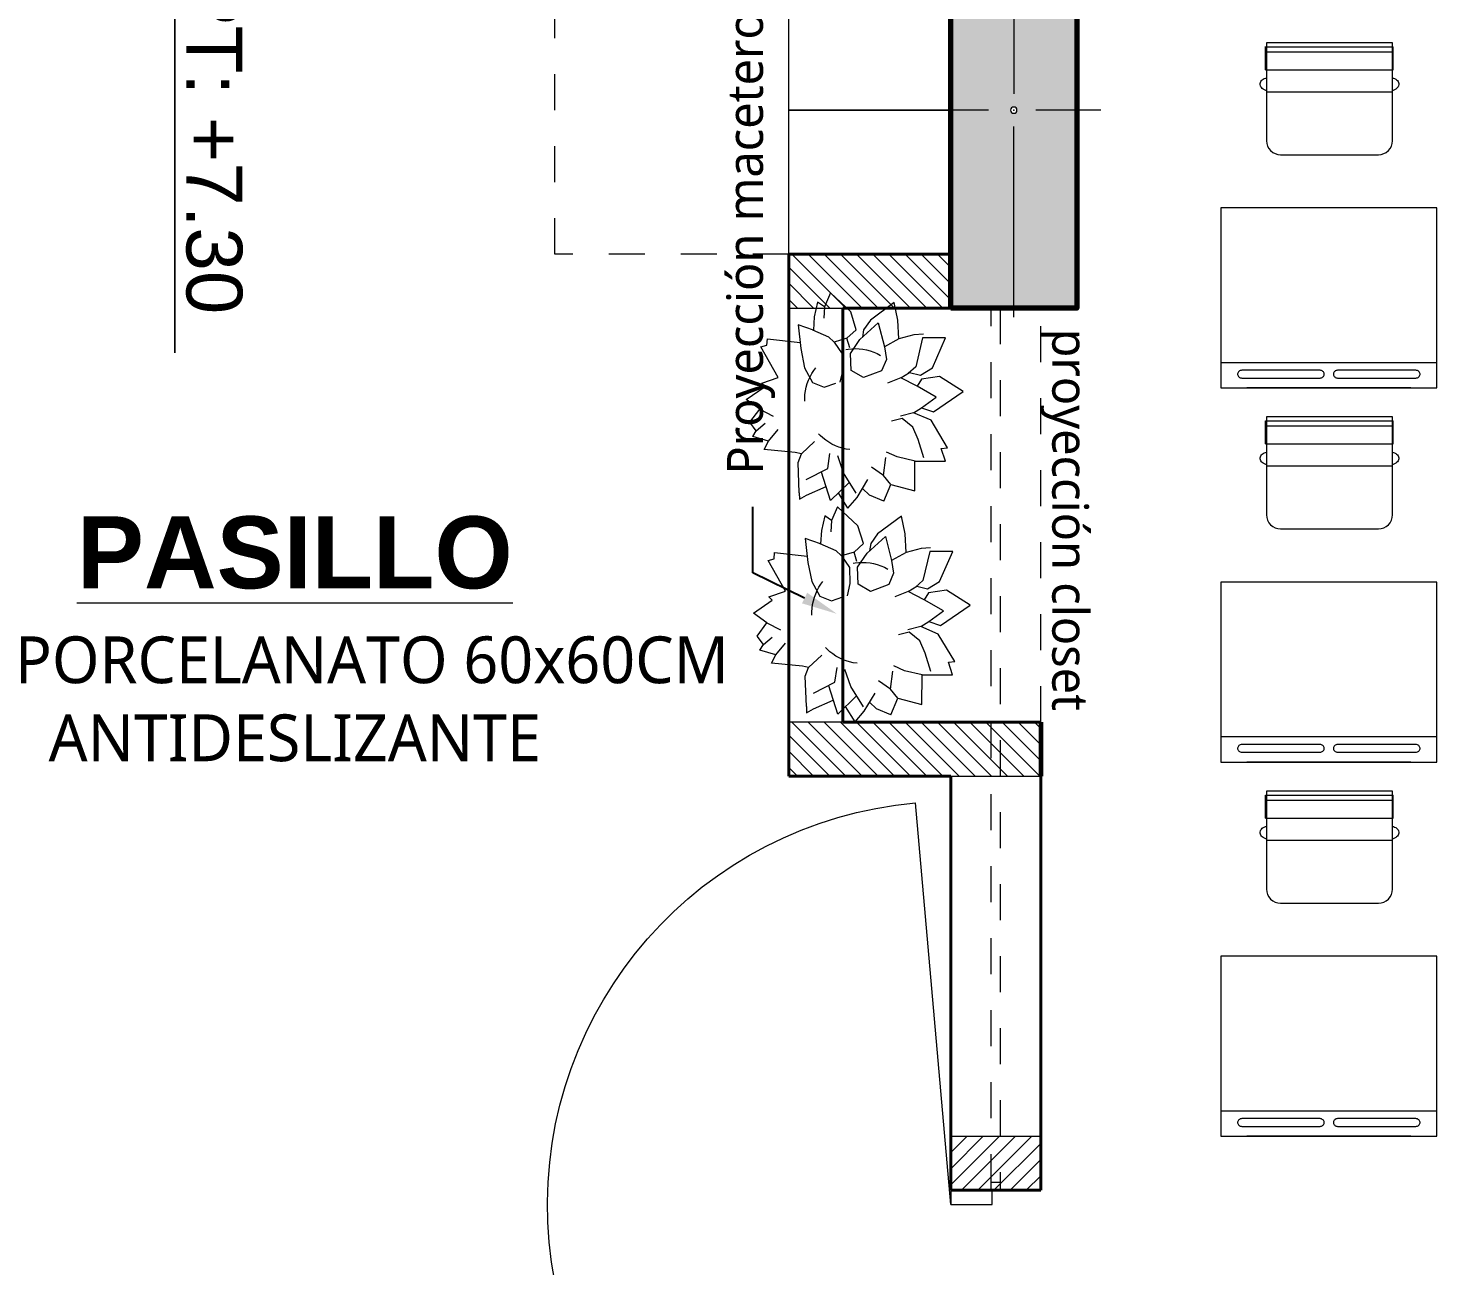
# Model space of a CAD drawing. Header units: millimetres. Extents: x 1 to 121, y 0 to 90.
# Drawn here: x 94.612 to 98.524, y 47.803 to 51.241 of the extents above; entities that cross this region are included whole.
import ezdxf
from ezdxf import colors
from ezdxf.entities.mleader import LeaderData, LeaderLine
from ezdxf.math import Vec2, Vec3

# ---------------------------------------------------------------- set-up
doc = ezdxf.new("R2010")
doc.units = ezdxf.units.MM
doc.linetypes.add('DASHED2', pattern=[0.375, 0.25, -0.125])
for name, color, linetype, lineweight in [('COLUMNAS 50', 32, 'Continuous', 70), ('COLUMNETASSS', 211, 'Continuous', 20), ('Cotas varias El', 253, 'Continuous', 13), ('Equipamiento SR', 23, 'Continuous', 0), ('GRAFO 0 BLANCO', 7, 'Continuous', 0), ('GRAFO01', 7, 'Continuous', 0), ('hatch COLUMNETAS', 251, 'Continuous', 0), ('Letras El', 9, 'Continuous', 5), ('letras sr', 7, 'Continuous', 5), ('muro bajo', 191, 'Continuous', 40), ('Muros el', 144, 'Continuous', 60), ('Puertas El', 21, 'Continuous', 15), ('TEXTO 100', 7, 'Continuous', 20), ('Vanos', 140, 'Continuous', 5)]:
    doc.layers.add(name, color=color, linetype=linetype, lineweight=lineweight)
doc.layers.add('Mobiliario', color=7, linetype='Continuous', lineweight=0, true_color=0x7f7f7f)
doc.styles.add('Generales', font='trebuc.ttf', dxfattribs={"height": 0.1})
doc.styles.add('JOS', font='arial.ttf', dxfattribs={"height": 1})
doc.styles.add('Santa Rosa 1 50', font='trebuc.ttf')

# ---------------------------------------------------------------- blocks, each defined once
blk = doc.blocks.new('A$C5A0F33B4')
at = {"layer": 'Puertas El', "linetype": 'Continuous'}
blk.add_line((1.12, 1.16), (1.2176, 2.2757), dxfattribs=at)
at = {"layer": 'Puertas El', "linetype": 'ByBlock'}
for p, q in [((1.005, 1.16), (1.005, 1.2)), ((1.005, 1.2), (1.12, 1.2)), ((1.12, 1.2), (1.005, 1.2)), ((1.12, 1.2), (1.12, 1.16)), ((1.12, 1.16), (1.005, 1.16)), ((1.005, 0), (1.005, 0.04)), ((1.005, 0.04), (1.12, 0.04)), ((1.12, 0.04), (1.12, 0)), ((1.12, 0), (1.005, 0)), ((1.12, 0), (1.005, 0)), ((1.12, 0), (1.005, 0))]:
    blk.add_line(p, q, dxfattribs=at)
blk.add_arc((1.12, 1.16), 1.12, 270, 85, dxfattribs=at)
blk = doc.blocks.new('Columna 1.10 x0.30')
at = {"true_color": 0xc7c8ca}
h = blk.add_hatch(color=9, dxfattribs=at)
h.dxf.hatch_style = 1
h.paths.add_polyline_path([(-234.8493, 113.8066), (-235.9493, 113.8066), (-235.9493, 113.4566), (-234.8493, 113.4566)])
h.paths.add_polyline_path([(-235.3906, 113.6316, -1), (-235.408, 113.6316, -1)], flags=16)
at = {"layer": 'COLUMNAS 50', "color": 1, "linetype": 'Continuous', "lineweight": 5}
for p, q in [((-235.3993, 113.8732), (-235.3993, 113.6932)), ((-235.9743, 113.6316), (-235.4443, 113.6316)), ((-234.8243, 113.6316), (-235.3543, 113.6316)), ((-235.3993, 113.5616), (-235.3993, 113.3816))]:
    blk.add_line(p, q, dxfattribs=at)
at = {"layer": 'COLUMNAS 50', "linetype": 'Continuous'}
blk.add_lwpolyline([(-235.9493, 113.4566), (-234.8493, 113.4566), (-234.8493, 113.8066), (-235.9493, 113.8066)], close=True, dxfattribs=at)
at = {"layer": 'COLUMNAS 50', "color": 1, "linetype": 'Continuous', "lineweight": 5}
blk.add_circle((-235.3993, 113.6316), 0.00871, dxfattribs=at)
blk.add_point((-235.3993, 113.6316), dxfattribs=at)
blk = doc.blocks.new('A$C4CA21B86')
at = {"layer": 'GRAFO01', "color": 251, "linetype": 'DASHED2', "lineweight": 9, "ltscale": 0.1}
for p, q in [((0.3198, 0.5977), (0.2943, 0.5682)), ((0.3198, 0.5977), (0.3462, 0.5551)), ((0.1342, 0.5496), (0.1337, 0.467)), ((0.2008, 0.5316), (0.1342, 0.5496)), ((0.2206, 0.5784), (0.2008, 0.5316)), ((0.2206, 0.5784), (0.2601, 0.5614)), ((0.2601, 0.5614), (0.2795, 0.5434)), ((0.2943, 0.5682), (0.2645, 0.5182)), ((0.2967, 0.5564), (0.3321, 0.4995)), ((0.3679, 0.5763), (0.3168, 0.5265)), ((0.3679, 0.5763), (0.3932, 0.4975)), ((0.435, 0.5618), (0.3805, 0.5371)), ((0.4544, 0.573), (0.435, 0.5618)), ((0.4553, 0.5552), (0.4544, 0.573)), ((0.4553, 0.5552), (0.4585, 0.4705)), ((0.2008, 0.5316), (0.2212, 0.507)), ((0.4355, 0.518), (0.3759, 0.4874)), ((0.2212, 0.507), (0.2147, 0.4566)), ((0.2212, 0.507), (0.2545, 0.4841)), ((0.3321, 0.4995), (0.3483, 0.4523)), ((0.3759, 0.4874), (0.3701, 0.4463)), ((0.4585, 0.4705), (0.4492, 0.4466)), ((0.0608, 0.4322), (0.0433, 0.4303)), ((0.1337, 0.467), (0.0492, 0.4669)), ((0.0492, 0.4669), (0.0608, 0.4322)), ((0.1092, 0.4579), (0.1248, 0.4067)), ((0.1335, 0.467), (0.183, 0.4555)), ((0.183, 0.4555), (0.2123, 0.4422)), ((0.4492, 0.4466), (0.4123, 0.4126)), ((0.4492, 0.4466), (0.4664, 0.4434)), ((0.4664, 0.4434), (0.5525, 0.4351)), ((0.5525, 0.4351), (0.5404, 0.4114)), ((0.0433, 0.4303), (0.0891, 0.3537)), ((0.1248, 0.4067), (0.1399, 0.3728)), ((0.5404, 0.4114), (0.5135, 0.3788)), ((0.5404, 0.4114), (0.5842, 0.3988)), ((0.5842, 0.3988), (0.5743, 0.3826)), ((0.0891, 0.3537), (0.1375, 0.3327)), ((0.1399, 0.3728), (0.1693, 0.349)), ((0.1693, 0.349), (0.1991, 0.3561)), ((0.5743, 0.3826), (0.55, 0.362)), ((0.5923, 0.3592), (0.5646, 0.3229)), ((0.5743, 0.3826), (0.5923, 0.3592)), ((0.0824, 0.3301), (0, 0.2732)), ((0.1151, 0.3189), (0.0744, 0.289)), ((0.1151, 0.3189), (0.0824, 0.3301)), ((0.1375, 0.3327), (0.1151, 0.3189)), ((0.1375, 0.3327), (0.1736, 0.342)), ((0.5646, 0.3229), (0.5275, 0.3423)), ((0.5646, 0.3229), (0.6024, 0.2956)), ((0.0744, 0.289), (0.128, 0.2591)), ((0.6024, 0.2956), (0.5502, 0.2595)), ((0, 0.2732), (0.0656, 0.2316)), ((0.0656, 0.2316), (0.1157, 0.2393)), ((0.1157, 0.2393), (0.128, 0.2591)), ((0.128, 0.2591), (0.1725, 0.2355)), ((0.1725, 0.2355), (0.1484, 0.2207)), ((0.1725, 0.2355), (0.2098, 0.2504)), ((0.2263, 0.2162), (0.2768, 0.2352)), ((0.2768, 0.2352), (0.3111, 0.215)), ((0.3344, 0.2132), (0.3421, 0.2475)), ((0.3855, 0.2619), (0.3535, 0.2504)), ((0.4181, 0.2487), (0.3855, 0.2619)), ((0.4402, 0.2075), (0.4181, 0.2487)), ((0.5593, 0.2504), (0.5134, 0.2343)), ((0.5502, 0.2595), (0.5593, 0.2504)), ((0.0852, 0.2075), (0.0486, 0.1244)), ((0.1187, 0.2282), (0.0852, 0.2075)), ((0.1124, 0.1241), (0.1317, 0.2048)), ((0.1484, 0.2207), (0.1187, 0.2282)), ((0.1317, 0.2048), (0.1524, 0.2232)), ((0.213, 0.1848), (0.2263, 0.2162)), ((0.3111, 0.215), (0.3129, 0.168)), ((0.3356, 0.1692), (0.3344, 0.2132)), ((0.4511, 0.1546), (0.4402, 0.2075)), ((0.5134, 0.2343), (0.5617, 0.1499)), ((0.2184, 0.1494), (0.213, 0.1848)), ((0.3129, 0.168), (0.2864, 0.1294)), ((0.3578, 0.1363), (0.3356, 0.1692)), ((0.0486, 0.1244), (0.1124, 0.1241)), ((0.1365, 0.1159), (0.1781, 0.1274)), ((0.1781, 0.1274), (0.2184, 0.1494)), ((0.1781, 0.1274), (0.1811, 0.0755)), ((0.2356, 0.0825), (0.2184, 0.1494)), ((0.2864, 0.1294), (0.2356, 0.0825)), ((0.2763, 0.1025), (0.2798, 0.1229)), ((0.3228, 0.1259), (0.2968, 0.1027)), ((0.3149, 0.1524), (0.3228, 0.1259)), ((0.3228, 0.1259), (0.3578, 0.1363)), ((0.3737, 0.122), (0.3578, 0.1363)), ((0.4182, 0.1021), (0.3737, 0.122)), ((0.4582, 0.088), (0.4511, 0.1546)), ((0.5435, 0.1276), (0.4529, 0.1378)), ((0.5449, 0.145), (0.5435, 0.1276)), ((0.5617, 0.1499), (0.5449, 0.145)), ((0.1104, 0.1147), (0.1365, 0.1159)), ((0.2574, 0.0758), (0.2763, 0.1025)), ((0.2968, 0.1027), (0.3122, 0.0528)), ((0.4134, 0.0661), (0.4158, 0.1031)), ((0.4158, 0.1031), (0.4582, 0.088)), ((0.1811, 0.0755), (0.1912, 0.0267)), ((0.1912, 0.0267), (0.2574, 0.0758)), ((0.3122, 0.0528), (0.3685, 0)), ((0.3851, 0.0386), (0.3871, 0.0702)), ((0.404, 0.0255), (0.4134, 0.0661)), ((0.3685, 0), (0.3851, 0.0386)), ((0.3851, 0.0386), (0.404, 0.0255))]:
    blk.add_line(p, q, dxfattribs=at)
at = {"layer": 'GRAFO01', "color": 251, "linetype": 'DASHED2', "lineweight": 9, "ltscale": 0.1, "extrusion": (0, 0, -1)}
blk.add_ellipse((0.2992, 0.2952), major_axis=(0.0994, 0.0994), ratio=1, start_param=-0.678369, end_param=2.877304, dxfattribs=at)
blk = doc.blocks.new('A$C3A47622C')
at = {"layer": 'Mobiliario', "linetype": 'Continuous'}
for p, q in [((0.0251, 0.3696), (0.0111, 0.3696)), ((0.0111, 0.015), (0.0111, 0.3696)), ((0.0752, 0.3696), (0.0251, 0.3696)), ((0.0251, 0.015), (0.0251, 0.3696)), ((0.0752, 0.015), (0.0752, 0.3696)), ((0.0983, 0.3673), (0.0987, 0.37)), ((0.0987, 0.37), (0.0997, 0.3732)), ((0.0997, 0.3732), (0.1012, 0.3762)), ((0.1012, 0.3762), (0.1031, 0.3788)), ((0.1031, 0.3788), (0.1053, 0.381)), ((0.1053, 0.381), (0.1079, 0.3828)), ((0.1079, 0.3828), (0.1107, 0.384)), ((0.1107, 0.384), (0.1136, 0.3846)), ((0.1136, 0.3846), (0.1165, 0.3846)), ((0.1165, 0.3846), (0.1194, 0.384)), ((0.1194, 0.384), (0.1222, 0.3828)), ((0.1222, 0.3828), (0.1248, 0.381)), ((0.1248, 0.381), (0.127, 0.3788)), ((0.127, 0.3788), (0.1289, 0.3762)), ((0.1289, 0.3762), (0.1297, 0.3747)), ((0.1297, 0.3747), (0.1333, 0.3673)), ((0.0752, 0.015), (0.0108, 0.015)), ((0.0987, 0.0146), (0.0983, 0.0173)), ((0.0997, 0.0113), (0.0987, 0.0146)), ((0.1012, 0.0084), (0.0997, 0.0113)), ((0.1031, 0.0057), (0.1012, 0.0084)), ((0.1053, 0.0035), (0.1031, 0.0057)), ((0.1079, 0.0018), (0.1053, 0.0035)), ((0.1107, 0.0006), (0.1079, 0.0018)), ((0.1136, 0), (0.1107, 0.0006)), ((0.1165, 0), (0.1136, 0)), ((0.1194, 0.0006), (0.1165, 0)), ((0.1222, 0.0018), (0.1194, 0.0006)), ((0.1248, 0.0035), (0.1222, 0.0018)), ((0.127, 0.0057), (0.1248, 0.0035)), ((0.1289, 0.0084), (0.127, 0.0057)), ((0.1297, 0.0099), (0.1289, 0.0084)), ((0.1333, 0.0173), (0.1297, 0.0099))]:
    blk.add_line(p, q, dxfattribs=at)
at = {"layer": 'Mobiliario'}
blk.add_line((0.1361, 0.0173), (0.1361, 0.3673), dxfattribs=at)
at = {"layer": 'Mobiliario', "linetype": 'Continuous'}
blk.add_lwpolyline([(0, 0.0173), (0.2722, 0.0173, 0.414214), (0.3111, 0.0562), (0.3111, 0.3284, 0.414214), (0.2722, 0.3673), (0, 0.3673), (0, 0.0173)], format="xyb", dxfattribs=at)

msp = doc.modelspace()

# ---------------------------------------------------------------- hatches: boundary and pattern name
at = {"layer": 'GRAFO 0 BLANCO'}
h = msp.add_hatch(dxfattribs=at)
h.set_pattern_fill('ANSI31', color=256, scale=0.01, angle=270)
h.set_pattern_definition([(315, (-74.441678, 300.81368), (0.0224506403, 0.0224506403), [])])
h.paths.add_polyline_path([(96.7241, 50.4628), (97.1741, 50.4628), (97.1741, 50.6128), (96.7241, 50.6128)])
h = msp.add_hatch(dxfattribs=at)
h.set_pattern_fill('ANSI31', color=256, scale=0.01, angle=270)
h.set_pattern_definition([(315, (-74.441676, 299.51368), (0.0224506403, 0.0224506403), [])])
h.paths.add_polyline_path([(96.7241, 49.1628), (97.4241, 49.1628), (97.4241, 49.3128), (96.7241, 49.3128)])
h = msp.add_hatch(dxfattribs=at)
h.set_pattern_fill('ANSI31', color=256, scale=0.01, angle=180)
h.set_pattern_definition([(225, (-52.554083, 185.66764), (0.0224506403, -0.0224506403), [])])
h.paths.add_polyline_path([(97.4241, 48.0128), (97.1741, 48.0128), (97.1741, 48.1628), (97.4241, 48.1628)])
at = {"layer": 'hatch COLUMNETAS'}
h = msp.add_hatch(dxfattribs=at)
h.set_pattern_fill('ANSI31', color=256, scale=0.01, angle=270)
h.set_pattern_definition([(315, (-74.441678, 300.81368), (0.0224506403, 0.0224506403), [])])
h.paths.add_polyline_path([(96.7241, 50.4628), (97.1741, 50.4628), (97.1741, 50.6128), (96.7241, 50.6128)])
h = msp.add_hatch(dxfattribs=at)
h.set_pattern_fill('ANSI31', color=256, scale=0.01, angle=270)
h.set_pattern_definition([(315, (-74.441676, 299.51368), (0.0224506403, 0.0224506403), [])])
h.paths.add_polyline_path([(96.7241, 49.1628), (97.4241, 49.1628), (97.4241, 49.3128), (96.7241, 49.3128)])
h = msp.add_hatch(dxfattribs=at)
h.set_pattern_fill('ANSI31', color=256, scale=0.01, angle=180)
h.set_pattern_definition([(225, (-52.554083, 185.66764), (0.0224506403, -0.0224506403), [])])
h.paths.add_polyline_path([(97.4241, 48.0128), (97.1741, 48.0128), (97.1741, 48.1628), (97.4241, 48.1628)])

# ---------------------------------------------------------------- linework, layer by layer
at = {"layer": 'COLUMNETASSS'}
for points in [[(97.1741, 50.4628), (97.1741, 50.6128), (96.7241, 50.6128), (96.7241, 50.4628)], [(97.1741, 50.4628), (97.1741, 50.6128), (96.7241, 50.6128), (96.7241, 50.4628)], [(97.4241, 49.1628), (97.4241, 49.3128), (96.7241, 49.3128), (96.7241, 49.1628)], [(97.4241, 49.1628), (97.4241, 49.3128), (96.7241, 49.3128), (96.7241, 49.1628)], [(97.4241, 48.0128), (97.1741, 48.0128), (97.1741, 48.1628), (97.4241, 48.1628)], [(97.4241, 48.0128), (97.1741, 48.0128), (97.1741, 48.1628), (97.4241, 48.1628)]]:
    msp.add_lwpolyline(points, close=True, dxfattribs=at)
at = {"layer": 'Equipamiento SR', "linetype": 'Continuous'}
for p, q in [((97.9241, 50.7416), (97.9241, 50.2416)), ((98.5241, 50.7416), (97.9241, 50.7416)), ((98.5241, 50.2416), (98.5241, 50.7416)), ((97.9241, 50.3121), (98.5241, 50.3121)), ((97.9712, 50.2824), (97.9708, 50.2805)), ((97.9708, 50.2805), (97.9708, 50.2786)), ((97.9708, 50.2786), (97.9712, 50.2767)), ((97.9719, 50.2842), (97.9712, 50.2824)), ((97.9731, 50.2858), (97.9719, 50.2842)), ((97.9745, 50.2873), (97.9731, 50.2858)), ((97.9762, 50.2885), (97.9745, 50.2873)), ((97.9781, 50.2894), (97.9762, 50.2885)), ((97.9802, 50.2901), (97.9781, 50.2894)), ((97.9824, 50.2904), (97.9802, 50.2901)), ((97.9835, 50.2904), (97.9824, 50.2904)), ((98.1988, 50.2904), (97.9835, 50.2904)), ((98.1999, 50.2904), (98.1988, 50.2904)), ((98.2021, 50.2901), (98.1999, 50.2904)), ((98.2042, 50.2894), (98.2021, 50.2901)), ((98.2061, 50.2885), (98.2042, 50.2894)), ((98.2078, 50.2873), (98.2061, 50.2885)), ((98.2092, 50.2858), (98.2078, 50.2873)), ((98.2103, 50.2842), (98.2092, 50.2858)), ((98.2111, 50.2824), (98.2103, 50.2842)), ((98.2114, 50.2805), (98.2111, 50.2824)), ((98.2111, 50.2767), (98.2114, 50.2786)), ((98.2114, 50.2786), (98.2114, 50.2805)), ((98.2372, 50.2824), (98.2368, 50.2805)), ((98.2368, 50.2805), (98.2368, 50.2786)), ((98.2368, 50.2786), (98.2372, 50.2767)), ((98.2379, 50.2842), (98.2372, 50.2824)), ((98.239, 50.2858), (98.2379, 50.2842)), ((98.2405, 50.2873), (98.239, 50.2858)), ((98.2422, 50.2885), (98.2405, 50.2873)), ((98.2441, 50.2894), (98.2422, 50.2885)), ((98.2462, 50.2901), (98.2441, 50.2894)), ((98.2483, 50.2904), (98.2462, 50.2901)), ((98.2494, 50.2904), (98.2483, 50.2904)), ((98.4648, 50.2904), (98.2494, 50.2904)), ((98.4659, 50.2904), (98.4648, 50.2904)), ((98.4681, 50.2901), (98.4659, 50.2904)), ((98.4701, 50.2894), (98.4681, 50.2901)), ((98.4721, 50.2885), (98.4701, 50.2894)), ((98.4738, 50.2873), (98.4721, 50.2885)), ((98.4752, 50.2858), (98.4738, 50.2873)), ((98.4763, 50.2842), (98.4752, 50.2858)), ((98.477, 50.2824), (98.4763, 50.2842)), ((98.4774, 50.2805), (98.477, 50.2824)), ((98.477, 50.2767), (98.4774, 50.2786)), ((98.4774, 50.2786), (98.4774, 50.2805)), ((98.5091, 50.3121), (98.5091, 50.3117)), ((97.9241, 50.2416), (98.5241, 50.2416)), ((97.9712, 50.2767), (97.9719, 50.275)), ((97.9719, 50.275), (97.9731, 50.2733)), ((97.9731, 50.2733), (97.9745, 50.2719)), ((97.9745, 50.2719), (97.9762, 50.2706)), ((97.9762, 50.2706), (97.9781, 50.2697)), ((97.9781, 50.2697), (97.9802, 50.269)), ((97.9802, 50.269), (97.9824, 50.2687)), ((97.9824, 50.2687), (97.9835, 50.2687)), ((97.9835, 50.2687), (98.1988, 50.2687)), ((98.4521, 50.2416), (97.9961, 50.2416)), ((98.1988, 50.2687), (98.1999, 50.2687)), ((98.1999, 50.2687), (98.2021, 50.269)), ((98.2021, 50.269), (98.2042, 50.2697)), ((98.2042, 50.2697), (98.2061, 50.2706)), ((98.2061, 50.2706), (98.2078, 50.2719)), ((98.2078, 50.2719), (98.2092, 50.2733)), ((98.2092, 50.2733), (98.2103, 50.275)), ((98.2103, 50.275), (98.2111, 50.2767)), ((98.2372, 50.2767), (98.2379, 50.275)), ((98.2379, 50.275), (98.239, 50.2733)), ((98.239, 50.2733), (98.2405, 50.2719)), ((98.2405, 50.2719), (98.2422, 50.2706)), ((98.2422, 50.2706), (98.2441, 50.2697)), ((98.2441, 50.2697), (98.2462, 50.269)), ((98.2462, 50.269), (98.2483, 50.2687)), ((98.2483, 50.2687), (98.2494, 50.2687)), ((98.2494, 50.2687), (98.4648, 50.2687)), ((98.4648, 50.2687), (98.4659, 50.2687)), ((98.4659, 50.2687), (98.4681, 50.269)), ((98.4681, 50.269), (98.4701, 50.2697)), ((98.4701, 50.2697), (98.4721, 50.2706)), ((98.4721, 50.2706), (98.4738, 50.2719)), ((98.4738, 50.2719), (98.4752, 50.2733)), ((98.4752, 50.2733), (98.4763, 50.275)), ((98.4763, 50.275), (98.477, 50.2767)), ((97.9241, 49.7022), (97.9241, 49.2022)), ((98.5241, 49.7022), (97.9241, 49.7022)), ((98.5241, 49.2022), (98.5241, 49.7022)), ((97.9241, 49.2727), (98.5241, 49.2727)), ((98.5091, 49.2727), (98.5091, 49.2722)), ((97.9712, 49.2429), (97.9708, 49.2411)), ((97.9708, 49.2411), (97.9708, 49.2392)), ((97.9708, 49.2392), (97.9712, 49.2373)), ((97.9719, 49.2447), (97.9712, 49.2429)), ((97.9712, 49.2373), (97.9719, 49.2355)), ((97.9731, 49.2464), (97.9719, 49.2447)), ((97.9719, 49.2355), (97.9731, 49.2339)), ((97.9745, 49.2478), (97.9731, 49.2464)), ((97.9731, 49.2339), (97.9745, 49.2324)), ((97.9762, 49.249), (97.9745, 49.2478)), ((97.9745, 49.2324), (97.9762, 49.2312)), ((97.9781, 49.25), (97.9762, 49.249)), ((97.9762, 49.2312), (97.9781, 49.2303)), ((97.9802, 49.2506), (97.9781, 49.25)), ((97.9781, 49.2303), (97.9802, 49.2296)), ((97.9824, 49.251), (97.9802, 49.2506)), ((97.9802, 49.2296), (97.9824, 49.2293)), ((97.9835, 49.251), (97.9824, 49.251)), ((97.9824, 49.2293), (97.9835, 49.2293)), ((98.1988, 49.251), (97.9835, 49.251)), ((97.9835, 49.2293), (98.1988, 49.2293)), ((98.1999, 49.251), (98.1988, 49.251)), ((98.1988, 49.2293), (98.1999, 49.2293)), ((98.2021, 49.2506), (98.1999, 49.251)), ((98.1999, 49.2293), (98.2021, 49.2296)), ((98.2042, 49.25), (98.2021, 49.2506)), ((98.2021, 49.2296), (98.2042, 49.2303)), ((98.2061, 49.249), (98.2042, 49.25)), ((98.2042, 49.2303), (98.2061, 49.2312)), ((98.2078, 49.2478), (98.2061, 49.249)), ((98.2061, 49.2312), (98.2078, 49.2324)), ((98.2092, 49.2464), (98.2078, 49.2478)), ((98.2078, 49.2324), (98.2092, 49.2339)), ((98.2103, 49.2447), (98.2092, 49.2464)), ((98.2092, 49.2339), (98.2103, 49.2355)), ((98.2111, 49.2429), (98.2103, 49.2447)), ((98.2103, 49.2355), (98.2111, 49.2373)), ((98.2114, 49.2411), (98.2111, 49.2429)), ((98.2111, 49.2373), (98.2114, 49.2392)), ((98.2114, 49.2392), (98.2114, 49.2411)), ((98.2372, 49.2429), (98.2368, 49.2411)), ((98.2368, 49.2411), (98.2368, 49.2392)), ((98.2368, 49.2392), (98.2372, 49.2373)), ((98.2379, 49.2447), (98.2372, 49.2429)), ((98.2372, 49.2373), (98.2379, 49.2355)), ((98.239, 49.2464), (98.2379, 49.2447)), ((98.2379, 49.2355), (98.239, 49.2339)), ((98.2405, 49.2478), (98.239, 49.2464)), ((98.239, 49.2339), (98.2405, 49.2324)), ((98.2422, 49.249), (98.2405, 49.2478)), ((98.2405, 49.2324), (98.2422, 49.2312)), ((98.2441, 49.25), (98.2422, 49.249)), ((98.2422, 49.2312), (98.2441, 49.2303)), ((98.2462, 49.2506), (98.2441, 49.25)), ((98.2441, 49.2303), (98.2462, 49.2296)), ((98.2483, 49.251), (98.2462, 49.2506)), ((98.2462, 49.2296), (98.2483, 49.2293)), ((98.2494, 49.251), (98.2483, 49.251)), ((98.2483, 49.2293), (98.2494, 49.2293)), ((98.4648, 49.251), (98.2494, 49.251)), ((98.2494, 49.2293), (98.4648, 49.2293)), ((98.4659, 49.251), (98.4648, 49.251)), ((98.4648, 49.2293), (98.4659, 49.2293)), ((98.4681, 49.2506), (98.4659, 49.251)), ((98.4659, 49.2293), (98.4681, 49.2296)), ((98.4701, 49.25), (98.4681, 49.2506)), ((98.4681, 49.2296), (98.4701, 49.2303)), ((98.4721, 49.249), (98.4701, 49.25)), ((98.4701, 49.2303), (98.4721, 49.2312)), ((98.4738, 49.2478), (98.4721, 49.249)), ((98.4721, 49.2312), (98.4738, 49.2324)), ((98.4752, 49.2464), (98.4738, 49.2478)), ((98.4738, 49.2324), (98.4752, 49.2339)), ((98.4763, 49.2447), (98.4752, 49.2464)), ((98.4752, 49.2339), (98.4763, 49.2355)), ((98.477, 49.2429), (98.4763, 49.2447)), ((98.4763, 49.2355), (98.477, 49.2373)), ((98.4774, 49.2411), (98.477, 49.2429)), ((98.477, 49.2373), (98.4774, 49.2392)), ((98.4774, 49.2392), (98.4774, 49.2411)), ((97.9241, 49.2022), (98.5241, 49.2022)), ((98.4521, 49.2022), (97.9961, 49.2022)), ((97.9241, 48.6628), (97.9241, 48.1628)), ((98.5241, 48.6628), (97.9241, 48.6628)), ((98.5241, 48.1628), (98.5241, 48.6628)), ((97.9241, 48.2332), (98.5241, 48.2332)), ((97.9712, 48.2035), (97.9708, 48.2017)), ((97.9719, 48.2053), (97.9712, 48.2035)), ((97.9731, 48.207), (97.9719, 48.2053)), ((97.9745, 48.2084), (97.9731, 48.207)), ((97.9762, 48.2096), (97.9745, 48.2084)), ((97.9781, 48.2106), (97.9762, 48.2096)), ((97.9802, 48.2112), (97.9781, 48.2106)), ((97.9824, 48.2116), (97.9802, 48.2112)), ((97.9835, 48.2116), (97.9824, 48.2116)), ((98.1988, 48.2116), (97.9835, 48.2116)), ((98.1999, 48.2116), (98.1988, 48.2116)), ((98.2021, 48.2112), (98.1999, 48.2116)), ((98.2042, 48.2106), (98.2021, 48.2112)), ((98.2061, 48.2096), (98.2042, 48.2106)), ((98.2078, 48.2084), (98.2061, 48.2096)), ((98.2092, 48.207), (98.2078, 48.2084)), ((98.2103, 48.2053), (98.2092, 48.207)), ((98.2111, 48.2035), (98.2103, 48.2053)), ((98.2114, 48.2017), (98.2111, 48.2035)), ((98.2372, 48.2035), (98.2368, 48.2017)), ((98.2379, 48.2053), (98.2372, 48.2035)), ((98.239, 48.207), (98.2379, 48.2053)), ((98.2405, 48.2084), (98.239, 48.207)), ((98.2422, 48.2096), (98.2405, 48.2084)), ((98.2441, 48.2106), (98.2422, 48.2096)), ((98.2462, 48.2112), (98.2441, 48.2106)), ((98.2483, 48.2116), (98.2462, 48.2112)), ((98.2494, 48.2116), (98.2483, 48.2116)), ((98.4648, 48.2116), (98.2494, 48.2116)), ((98.4659, 48.2116), (98.4648, 48.2116)), ((98.4681, 48.2112), (98.4659, 48.2116)), ((98.4701, 48.2106), (98.4681, 48.2112)), ((98.4721, 48.2096), (98.4701, 48.2106)), ((98.4738, 48.2084), (98.4721, 48.2096)), ((98.4752, 48.207), (98.4738, 48.2084)), ((98.4763, 48.2053), (98.4752, 48.207)), ((98.477, 48.2035), (98.4763, 48.2053)), ((98.4774, 48.2017), (98.477, 48.2035)), ((98.5091, 48.2332), (98.5091, 48.2328)), ((97.9708, 48.2017), (97.9708, 48.1998)), ((97.9708, 48.1998), (97.9712, 48.1979)), ((97.9712, 48.1979), (97.9719, 48.1961)), ((97.9719, 48.1961), (97.9731, 48.1945)), ((97.9731, 48.1945), (97.9745, 48.193)), ((97.9745, 48.193), (97.9762, 48.1918)), ((97.9762, 48.1918), (97.9781, 48.1908)), ((97.9781, 48.1908), (97.9802, 48.1902)), ((97.9802, 48.1902), (97.9824, 48.1899)), ((97.9824, 48.1899), (97.9835, 48.1899)), ((97.9835, 48.1899), (98.1988, 48.1899)), ((98.1988, 48.1899), (98.1999, 48.1899)), ((98.1999, 48.1899), (98.2021, 48.1902)), ((98.2021, 48.1902), (98.2042, 48.1908)), ((98.2042, 48.1908), (98.2061, 48.1918)), ((98.2061, 48.1918), (98.2078, 48.193)), ((98.2078, 48.193), (98.2092, 48.1945)), ((98.2092, 48.1945), (98.2103, 48.1961)), ((98.2103, 48.1961), (98.2111, 48.1979)), ((98.2111, 48.1979), (98.2114, 48.1998)), ((98.2114, 48.1998), (98.2114, 48.2017)), ((98.2368, 48.2017), (98.2368, 48.1998)), ((98.2368, 48.1998), (98.2372, 48.1979)), ((98.2372, 48.1979), (98.2379, 48.1961)), ((98.2379, 48.1961), (98.239, 48.1945)), ((98.239, 48.1945), (98.2405, 48.193)), ((98.2405, 48.193), (98.2422, 48.1918)), ((98.2422, 48.1918), (98.2441, 48.1908)), ((98.2441, 48.1908), (98.2462, 48.1902)), ((98.2462, 48.1902), (98.2483, 48.1899)), ((98.2483, 48.1899), (98.2494, 48.1899)), ((98.2494, 48.1899), (98.4648, 48.1899)), ((98.4648, 48.1899), (98.4659, 48.1899)), ((98.4659, 48.1899), (98.4681, 48.1902)), ((98.4681, 48.1902), (98.4701, 48.1908)), ((98.4701, 48.1908), (98.4721, 48.1918)), ((98.4721, 48.1918), (98.4738, 48.193)), ((98.4738, 48.193), (98.4752, 48.1945)), ((98.4752, 48.1945), (98.4763, 48.1961)), ((98.4763, 48.1961), (98.477, 48.1979)), ((98.477, 48.1979), (98.4774, 48.1998)), ((98.4774, 48.1998), (98.4774, 48.2017)), ((97.9241, 48.1628), (98.5241, 48.1628)), ((98.4521, 48.1628), (97.9961, 48.1628))]:
    msp.add_line(p, q, dxfattribs=at)
at = {"layer": 'Equipamiento SR'}
for points in [[(97.1741, 51.0128), (96.7241, 51.0128), (96.7241, 51.4128), (97.1741, 51.4128)], [(97.1741, 51.0128), (96.7241, 51.0128), (96.7241, 51.4128), (97.1741, 51.4128)], [(97.1741, 50.6128), (96.7241, 50.6128), (96.7241, 51.0128), (97.1741, 51.0128)], [(97.1741, 50.6128), (96.7241, 50.6128), (96.7241, 51.0128), (97.1741, 51.0128)]]:
    msp.add_lwpolyline(points, dxfattribs=at)
at = {"layer": 'GRAFO01', "color": 251, "linetype": 'DASHED2', "lineweight": 9, "ltscale": 0.4}
for p, q in [((96.0741, 50.6128), (96.0741, 54.6128)), ((96.0741, 50.6128), (96.0741, 54.6128)), ((96.7241, 50.6128), (96.0741, 50.6128)), ((96.7241, 50.6128), (96.0741, 50.6128))]:
    msp.add_line(p, q, dxfattribs=at)
at = {"layer": 'Mobiliario', "linetype": 'Continuous', "lineweight": 0}
for p, q in [((97.9241, 50.7416), (97.9241, 50.2416)), ((98.5241, 50.7416), (97.9241, 50.7416)), ((98.5241, 50.2416), (98.5241, 50.7416)), ((97.9241, 50.3121), (98.5241, 50.3121)), ((97.9712, 50.2824), (97.9708, 50.2805)), ((97.9708, 50.2805), (97.9708, 50.2786)), ((97.9708, 50.2786), (97.9712, 50.2767)), ((97.9719, 50.2842), (97.9712, 50.2824)), ((97.9731, 50.2858), (97.9719, 50.2842)), ((97.9745, 50.2873), (97.9731, 50.2858)), ((97.9762, 50.2885), (97.9745, 50.2873)), ((97.9781, 50.2894), (97.9762, 50.2885)), ((97.9802, 50.2901), (97.9781, 50.2894)), ((97.9824, 50.2904), (97.9802, 50.2901)), ((97.9835, 50.2904), (97.9824, 50.2904)), ((98.1988, 50.2904), (97.9835, 50.2904)), ((98.1999, 50.2904), (98.1988, 50.2904)), ((98.2021, 50.2901), (98.1999, 50.2904)), ((98.2042, 50.2894), (98.2021, 50.2901)), ((98.2061, 50.2885), (98.2042, 50.2894)), ((98.2078, 50.2873), (98.2061, 50.2885)), ((98.2092, 50.2858), (98.2078, 50.2873)), ((98.2103, 50.2842), (98.2092, 50.2858)), ((98.2111, 50.2824), (98.2103, 50.2842)), ((98.2114, 50.2805), (98.2111, 50.2824)), ((98.2111, 50.2767), (98.2114, 50.2786)), ((98.2114, 50.2786), (98.2114, 50.2805)), ((98.2372, 50.2824), (98.2368, 50.2805)), ((98.2368, 50.2805), (98.2368, 50.2786)), ((98.2368, 50.2786), (98.2372, 50.2767)), ((98.2379, 50.2842), (98.2372, 50.2824)), ((98.239, 50.2858), (98.2379, 50.2842)), ((98.2405, 50.2873), (98.239, 50.2858)), ((98.2422, 50.2885), (98.2405, 50.2873)), ((98.2441, 50.2894), (98.2422, 50.2885)), ((98.2462, 50.2901), (98.2441, 50.2894)), ((98.2483, 50.2904), (98.2462, 50.2901)), ((98.2494, 50.2904), (98.2483, 50.2904)), ((98.4648, 50.2904), (98.2494, 50.2904)), ((98.4659, 50.2904), (98.4648, 50.2904)), ((98.4681, 50.2901), (98.4659, 50.2904)), ((98.4701, 50.2894), (98.4681, 50.2901)), ((98.4721, 50.2885), (98.4701, 50.2894)), ((98.4738, 50.2873), (98.4721, 50.2885)), ((98.4752, 50.2858), (98.4738, 50.2873)), ((98.4763, 50.2842), (98.4752, 50.2858)), ((98.477, 50.2824), (98.4763, 50.2842)), ((98.4774, 50.2805), (98.477, 50.2824)), ((98.477, 50.2767), (98.4774, 50.2786)), ((98.4774, 50.2786), (98.4774, 50.2805)), ((98.5091, 50.3121), (98.5091, 50.3117)), ((97.9241, 50.2416), (98.5241, 50.2416)), ((97.9712, 50.2767), (97.9719, 50.275)), ((97.9719, 50.275), (97.9731, 50.2733)), ((97.9731, 50.2733), (97.9745, 50.2719)), ((97.9745, 50.2719), (97.9762, 50.2706)), ((97.9762, 50.2706), (97.9781, 50.2697)), ((97.9781, 50.2697), (97.9802, 50.269)), ((97.9802, 50.269), (97.9824, 50.2687)), ((97.9824, 50.2687), (97.9835, 50.2687)), ((97.9835, 50.2687), (98.1988, 50.2687)), ((98.4521, 50.2416), (97.9961, 50.2416)), ((98.1988, 50.2687), (98.1999, 50.2687)), ((98.1999, 50.2687), (98.2021, 50.269)), ((98.2021, 50.269), (98.2042, 50.2697)), ((98.2042, 50.2697), (98.2061, 50.2706)), ((98.2061, 50.2706), (98.2078, 50.2719)), ((98.2078, 50.2719), (98.2092, 50.2733)), ((98.2092, 50.2733), (98.2103, 50.275)), ((98.2103, 50.275), (98.2111, 50.2767)), ((98.2372, 50.2767), (98.2379, 50.275)), ((98.2379, 50.275), (98.239, 50.2733)), ((98.239, 50.2733), (98.2405, 50.2719)), ((98.2405, 50.2719), (98.2422, 50.2706)), ((98.2422, 50.2706), (98.2441, 50.2697)), ((98.2441, 50.2697), (98.2462, 50.269)), ((98.2462, 50.269), (98.2483, 50.2687)), ((98.2483, 50.2687), (98.2494, 50.2687)), ((98.2494, 50.2687), (98.4648, 50.2687)), ((98.4648, 50.2687), (98.4659, 50.2687)), ((98.4659, 50.2687), (98.4681, 50.269)), ((98.4681, 50.269), (98.4701, 50.2697)), ((98.4701, 50.2697), (98.4721, 50.2706)), ((98.4721, 50.2706), (98.4738, 50.2719)), ((98.4738, 50.2719), (98.4752, 50.2733)), ((98.4752, 50.2733), (98.4763, 50.275)), ((98.4763, 50.275), (98.477, 50.2767)), ((97.9241, 49.7022), (97.9241, 49.2022)), ((98.5241, 49.7022), (97.9241, 49.7022)), ((98.5241, 49.2022), (98.5241, 49.7022)), ((97.9241, 49.2727), (98.5241, 49.2727)), ((98.5091, 49.2727), (98.5091, 49.2722)), ((97.9712, 49.2429), (97.9708, 49.2411)), ((97.9708, 49.2411), (97.9708, 49.2392)), ((97.9708, 49.2392), (97.9712, 49.2373)), ((97.9719, 49.2447), (97.9712, 49.2429)), ((97.9712, 49.2373), (97.9719, 49.2355)), ((97.9731, 49.2464), (97.9719, 49.2447)), ((97.9719, 49.2355), (97.9731, 49.2339)), ((97.9745, 49.2478), (97.9731, 49.2464)), ((97.9731, 49.2339), (97.9745, 49.2324)), ((97.9762, 49.249), (97.9745, 49.2478)), ((97.9745, 49.2324), (97.9762, 49.2312)), ((97.9781, 49.25), (97.9762, 49.249)), ((97.9762, 49.2312), (97.9781, 49.2303)), ((97.9802, 49.2506), (97.9781, 49.25)), ((97.9781, 49.2303), (97.9802, 49.2296)), ((97.9824, 49.251), (97.9802, 49.2506)), ((97.9802, 49.2296), (97.9824, 49.2293)), ((97.9835, 49.251), (97.9824, 49.251)), ((97.9824, 49.2293), (97.9835, 49.2293)), ((98.1988, 49.251), (97.9835, 49.251)), ((97.9835, 49.2293), (98.1988, 49.2293)), ((98.1999, 49.251), (98.1988, 49.251)), ((98.1988, 49.2293), (98.1999, 49.2293)), ((98.2021, 49.2506), (98.1999, 49.251)), ((98.1999, 49.2293), (98.2021, 49.2296)), ((98.2042, 49.25), (98.2021, 49.2506)), ((98.2021, 49.2296), (98.2042, 49.2303)), ((98.2061, 49.249), (98.2042, 49.25)), ((98.2042, 49.2303), (98.2061, 49.2312)), ((98.2078, 49.2478), (98.2061, 49.249)), ((98.2061, 49.2312), (98.2078, 49.2324)), ((98.2092, 49.2464), (98.2078, 49.2478)), ((98.2078, 49.2324), (98.2092, 49.2339)), ((98.2103, 49.2447), (98.2092, 49.2464)), ((98.2092, 49.2339), (98.2103, 49.2355)), ((98.2111, 49.2429), (98.2103, 49.2447)), ((98.2103, 49.2355), (98.2111, 49.2373)), ((98.2114, 49.2411), (98.2111, 49.2429)), ((98.2111, 49.2373), (98.2114, 49.2392)), ((98.2114, 49.2392), (98.2114, 49.2411)), ((98.2372, 49.2429), (98.2368, 49.2411)), ((98.2368, 49.2411), (98.2368, 49.2392)), ((98.2368, 49.2392), (98.2372, 49.2373)), ((98.2379, 49.2447), (98.2372, 49.2429)), ((98.2372, 49.2373), (98.2379, 49.2355)), ((98.239, 49.2464), (98.2379, 49.2447)), ((98.2379, 49.2355), (98.239, 49.2339)), ((98.2405, 49.2478), (98.239, 49.2464)), ((98.239, 49.2339), (98.2405, 49.2324)), ((98.2422, 49.249), (98.2405, 49.2478)), ((98.2405, 49.2324), (98.2422, 49.2312)), ((98.2441, 49.25), (98.2422, 49.249)), ((98.2422, 49.2312), (98.2441, 49.2303)), ((98.2462, 49.2506), (98.2441, 49.25)), ((98.2441, 49.2303), (98.2462, 49.2296)), ((98.2483, 49.251), (98.2462, 49.2506)), ((98.2462, 49.2296), (98.2483, 49.2293)), ((98.2494, 49.251), (98.2483, 49.251)), ((98.2483, 49.2293), (98.2494, 49.2293)), ((98.4648, 49.251), (98.2494, 49.251)), ((98.2494, 49.2293), (98.4648, 49.2293)), ((98.4659, 49.251), (98.4648, 49.251)), ((98.4648, 49.2293), (98.4659, 49.2293)), ((98.4681, 49.2506), (98.4659, 49.251)), ((98.4659, 49.2293), (98.4681, 49.2296)), ((98.4701, 49.25), (98.4681, 49.2506)), ((98.4681, 49.2296), (98.4701, 49.2303)), ((98.4721, 49.249), (98.4701, 49.25)), ((98.4701, 49.2303), (98.4721, 49.2312)), ((98.4738, 49.2478), (98.4721, 49.249)), ((98.4721, 49.2312), (98.4738, 49.2324)), ((98.4752, 49.2464), (98.4738, 49.2478)), ((98.4738, 49.2324), (98.4752, 49.2339)), ((98.4763, 49.2447), (98.4752, 49.2464)), ((98.4752, 49.2339), (98.4763, 49.2355)), ((98.477, 49.2429), (98.4763, 49.2447)), ((98.4763, 49.2355), (98.477, 49.2373)), ((98.4774, 49.2411), (98.477, 49.2429)), ((98.477, 49.2373), (98.4774, 49.2392)), ((98.4774, 49.2392), (98.4774, 49.2411)), ((97.9241, 49.2022), (98.5241, 49.2022)), ((98.4521, 49.2022), (97.9961, 49.2022)), ((97.9241, 48.6628), (97.9241, 48.1628)), ((98.5241, 48.6628), (97.9241, 48.6628)), ((98.5241, 48.1628), (98.5241, 48.6628)), ((97.9241, 48.2332), (98.5241, 48.2332)), ((97.9712, 48.2035), (97.9708, 48.2017)), ((97.9719, 48.2053), (97.9712, 48.2035)), ((97.9731, 48.207), (97.9719, 48.2053)), ((97.9745, 48.2084), (97.9731, 48.207)), ((97.9762, 48.2096), (97.9745, 48.2084)), ((97.9781, 48.2106), (97.9762, 48.2096)), ((97.9802, 48.2112), (97.9781, 48.2106)), ((97.9824, 48.2116), (97.9802, 48.2112)), ((97.9835, 48.2116), (97.9824, 48.2116)), ((98.1988, 48.2116), (97.9835, 48.2116)), ((98.1999, 48.2116), (98.1988, 48.2116)), ((98.2021, 48.2112), (98.1999, 48.2116)), ((98.2042, 48.2106), (98.2021, 48.2112)), ((98.2061, 48.2096), (98.2042, 48.2106)), ((98.2078, 48.2084), (98.2061, 48.2096)), ((98.2092, 48.207), (98.2078, 48.2084)), ((98.2103, 48.2053), (98.2092, 48.207)), ((98.2111, 48.2035), (98.2103, 48.2053)), ((98.2114, 48.2017), (98.2111, 48.2035)), ((98.2372, 48.2035), (98.2368, 48.2017)), ((98.2379, 48.2053), (98.2372, 48.2035)), ((98.239, 48.207), (98.2379, 48.2053)), ((98.2405, 48.2084), (98.239, 48.207)), ((98.2422, 48.2096), (98.2405, 48.2084)), ((98.2441, 48.2106), (98.2422, 48.2096)), ((98.2462, 48.2112), (98.2441, 48.2106)), ((98.2483, 48.2116), (98.2462, 48.2112)), ((98.2494, 48.2116), (98.2483, 48.2116)), ((98.4648, 48.2116), (98.2494, 48.2116)), ((98.4659, 48.2116), (98.4648, 48.2116)), ((98.4681, 48.2112), (98.4659, 48.2116)), ((98.4701, 48.2106), (98.4681, 48.2112)), ((98.4721, 48.2096), (98.4701, 48.2106)), ((98.4738, 48.2084), (98.4721, 48.2096)), ((98.4752, 48.207), (98.4738, 48.2084)), ((98.4763, 48.2053), (98.4752, 48.207)), ((98.477, 48.2035), (98.4763, 48.2053)), ((98.4774, 48.2017), (98.477, 48.2035)), ((98.5091, 48.2332), (98.5091, 48.2328)), ((97.9708, 48.2017), (97.9708, 48.1998)), ((97.9708, 48.1998), (97.9712, 48.1979)), ((97.9712, 48.1979), (97.9719, 48.1961)), ((97.9719, 48.1961), (97.9731, 48.1945)), ((97.9731, 48.1945), (97.9745, 48.193)), ((97.9745, 48.193), (97.9762, 48.1918)), ((97.9762, 48.1918), (97.9781, 48.1908)), ((97.9781, 48.1908), (97.9802, 48.1902)), ((97.9802, 48.1902), (97.9824, 48.1899)), ((97.9824, 48.1899), (97.9835, 48.1899)), ((97.9835, 48.1899), (98.1988, 48.1899)), ((98.1988, 48.1899), (98.1999, 48.1899)), ((98.1999, 48.1899), (98.2021, 48.1902)), ((98.2021, 48.1902), (98.2042, 48.1908)), ((98.2042, 48.1908), (98.2061, 48.1918)), ((98.2061, 48.1918), (98.2078, 48.193)), ((98.2078, 48.193), (98.2092, 48.1945)), ((98.2092, 48.1945), (98.2103, 48.1961)), ((98.2103, 48.1961), (98.2111, 48.1979)), ((98.2111, 48.1979), (98.2114, 48.1998)), ((98.2114, 48.1998), (98.2114, 48.2017)), ((98.2368, 48.2017), (98.2368, 48.1998)), ((98.2368, 48.1998), (98.2372, 48.1979)), ((98.2372, 48.1979), (98.2379, 48.1961)), ((98.2379, 48.1961), (98.239, 48.1945)), ((98.239, 48.1945), (98.2405, 48.193)), ((98.2405, 48.193), (98.2422, 48.1918)), ((98.2422, 48.1918), (98.2441, 48.1908)), ((98.2441, 48.1908), (98.2462, 48.1902)), ((98.2462, 48.1902), (98.2483, 48.1899)), ((98.2483, 48.1899), (98.2494, 48.1899)), ((98.2494, 48.1899), (98.4648, 48.1899)), ((98.4648, 48.1899), (98.4659, 48.1899)), ((98.4659, 48.1899), (98.4681, 48.1902)), ((98.4681, 48.1902), (98.4701, 48.1908)), ((98.4701, 48.1908), (98.4721, 48.1918)), ((98.4721, 48.1918), (98.4738, 48.193)), ((98.4738, 48.193), (98.4752, 48.1945)), ((98.4752, 48.1945), (98.4763, 48.1961)), ((98.4763, 48.1961), (98.477, 48.1979)), ((98.477, 48.1979), (98.4774, 48.1998)), ((98.4774, 48.1998), (98.4774, 48.2017)), ((97.9241, 48.1628), (98.5241, 48.1628)), ((98.4521, 48.1628), (97.9961, 48.1628))]:
    msp.add_line(p, q, dxfattribs=at)
at = {"layer": 'muro bajo', "linetype": 'Continuous'}
for p, q in [((97.1741, 50.6128), (96.7241, 50.6128)), ((97.1741, 50.6128), (96.7241, 50.6128)), ((97.1741, 50.4628), (96.8741, 50.4628)), ((97.1741, 50.4628), (96.8741, 50.4628)), ((97.4241, 49.3128), (96.8741, 49.3128)), ((97.4241, 49.3128), (96.8741, 49.3128)), ((97.4241, 48.0128), (97.4241, 49.3128)), ((97.4241, 49.3128), (97.4241, 49.1628)), ((97.4241, 48.0128), (97.4241, 49.3128)), ((96.7241, 49.1628), (97.1741, 49.1628)), ((97.1741, 49.1628), (97.1741, 48.0128)), ((97.1741, 49.1628), (97.1741, 48.0128)), ((97.1741, 48.0128), (97.4241, 48.0128)), ((97.4241, 48.0128), (97.1741, 48.0128))]:
    msp.add_line(p, q, dxfattribs=at)
for points in [[(96.7241, 50.6128), (96.7241, 49.1628)], [(96.7241, 50.6128), (96.7241, 49.1628)], [(96.8741, 50.4628), (96.8741, 49.3128)], [(96.8741, 50.4628), (96.8741, 49.3128)], [(96.7241, 49.1628), (97.1741, 49.1628)], [(96.7241, 49.1628), (97.1741, 49.1628)]]:
    msp.add_lwpolyline(points, dxfattribs=at)
at = {"layer": 'Muros el', "ltscale": 0.05}
msp.add_line((97.4241, 49.3128), (97.4241, 49.1628), dxfattribs=at)
msp.add_line((97.4241, 49.3128), (97.4241, 49.1628), dxfattribs=at)
at = {"layer": 'TEXTO 100', "ltscale": 1.3}
msp.add_lwpolyline([(95.0193, 51.9697), (95.0193, 50.3388), (95.0193, 51.7456), (95.2434, 51.7456), (94.7952, 51.7456)], dxfattribs=at)
at = {"layer": 'Vanos', "color": 7, "linetype": 'DASHED2', "ltscale": 0.3}
for p, q in [((97.2866, 48.0128), (97.2866, 50.4628)), ((97.3116, 50.4628), (97.3116, 48.0128)), ((97.4241, 49.3128), (97.4241, 50.4628))]:
    msp.add_line(p, q, dxfattribs=at)
at = {"layer": 'Vanos', "linetype": 'DASHED2', "ltscale": 0.3}
for p, q in [((97.2866, 48.0128), (97.2866, 50.4628)), ((97.3116, 50.4628), (97.3116, 48.0128)), ((97.4241, 49.3128), (97.4241, 50.4628))]:
    msp.add_line(p, q, dxfattribs=at)
at = {"layer": 'Vanos', "color": 7, "linetype": 'DASHED2'}
msp.add_line((97.3116, 48.0346), (97.2866, 48.0346), dxfattribs=at)
at = {"layer": 'Vanos', "linetype": 'DASHED2'}
msp.add_line((97.3116, 48.0346), (97.2866, 48.0346), dxfattribs=at)

# ---------------------------------------------------------------- block references
at = {"layer": 'COLUMNAS 50', "xscale": -1, "rotation": 270}
msp.add_blockref('Columna 1.10 x0.30', (-16.2825, 286.4121), dxfattribs=at)
msp.add_blockref('Columna 1.10 x0.30', (-16.2825, 286.4121), dxfattribs=at)
at = {"layer": 'Cotas varias El', "rotation": 180}
for p in [(97.2083, 50.505), (97.2083, 50.505), (97.2282, 49.9114), (97.2282, 49.9114)]:
    msp.add_blockref('A$C4CA21B86', p, dxfattribs=at)
at = {"layer": 'Equipamiento SR', "rotation": 270}
for p in [(98.0336, 51.2002), (98.0336, 51.2002), (98.0336, 50.1608), (98.0336, 50.1608), (98.0336, 49.1213), (98.0336, 49.1213)]:
    msp.add_blockref('A$C3A47622C', p, dxfattribs=at)
at = {"layer": 'Equipamiento SR', "xscale": -1}
msp.add_blockref('A$C5A0F33B4', (98.2941, 46.8128), dxfattribs=at)
msp.add_blockref('A$C5A0F33B4', (98.2941, 46.8128), dxfattribs=at)

# ---------------------------------------------------------------- texts
at = {"layer": 'GRAFO01', "style": 'JOS'}
msp.add_text('NPT: +7.30', height=0.15526, rotation=270, dxfattribs=at).set_placement((95.0511, 51.5489))
at = {"layer": 'Letras El', "insert": (97.556, 49.3438), "char_height": 0.115, "width": 1.150778, "attachment_point": 3, "rotation": 270, "style": 'Generales'}
msp.add_mtext('{\\H0.86957x;proyección closet} ', dxfattribs=at)
at = {"layer": 'letras sr', "insert": (93.6301, 49.8845), "char_height": 0.15884, "attachment_point": 1, "style": 'Santa Rosa 1 50'}
msp.add_mtext_dynamic_manual_height_columns('\\pxqc;{\\fSwis721 Ex BT|b1|i0|c0|p34;\\H1.25913x;\\LPASILLO\\P\\fTrebuchet MS|b0|i0|c0|p34;\\H0.65x;\\lPISO PORCELANATO 60x60CM\\PANTIDESLIZANTE}', width=3.443884, gutter_width=1, heights=[0], dxfattribs=at)

# ---------------------------------------------------------------- leaders
at = {"layer": 'letras sr'}
ml = msp.add_multileader_mtext('Standard', dxfattribs=at)
ml.set_content('{\\H0.86957x;Proyección maceteros}', color=256, style='Generales')
ml.set_leader_properties()
ml.build(insert=Vec2(0, 0))
ml.multileader.update_dxf_attribs({"text_right_attachment_type": 6, "dogleg_length": 0.36, "arrow_head_size": 0.1})
ctx = ml.context
ctx.base_point, ctx.char_height, ctx.arrow_head_size, ctx.landing_gap_size, ctx.plane_origin, ctx.plane_x_axis, ctx.plane_y_axis = Vec3(96.6241, 49.9106), 0.115, 0.1, 0.09, Vec3(96.0465, 49.2111), Vec3(0, 1), Vec3(-1, 0)
ctx.right_attachment = 6
notes = []
notes.append((ctx, [(0, (1, 1, 0), (96.6241, 49.728), (0, 1), 0.1826, [(0, [(96.8579, 49.6137)], 0, [])])]))
ctx.mtext.insert, ctx.mtext.text_direction, ctx.mtext.rotation, ctx.mtext.width, ctx.mtext.flow_direction = Vec3(96.5525, 50.0006), Vec3(0, 1), 1.570796, 1.750611, 5
for ctx, leaders in notes:
    for number, flags, end, landing, length, lines in leaders:
        leader = LeaderData()
        leader.index, (leader.has_last_leader_line, leader.has_dogleg_vector, leader.attachment_direction) = number, flags
        leader.last_leader_point, leader.dogleg_vector, leader.dogleg_length = Vec3(end), Vec3(landing), length
        for number, points, colour, breaks in lines:
            line = LeaderLine()
            line.index, line.vertices, line.color, line.breaks = number, Vec3.list(points), colors.encode_raw_color(colour), breaks
            leader.lines.append(line)
        ctx.leaders.append(leader)

doc.saveas('drawing.dxf')
